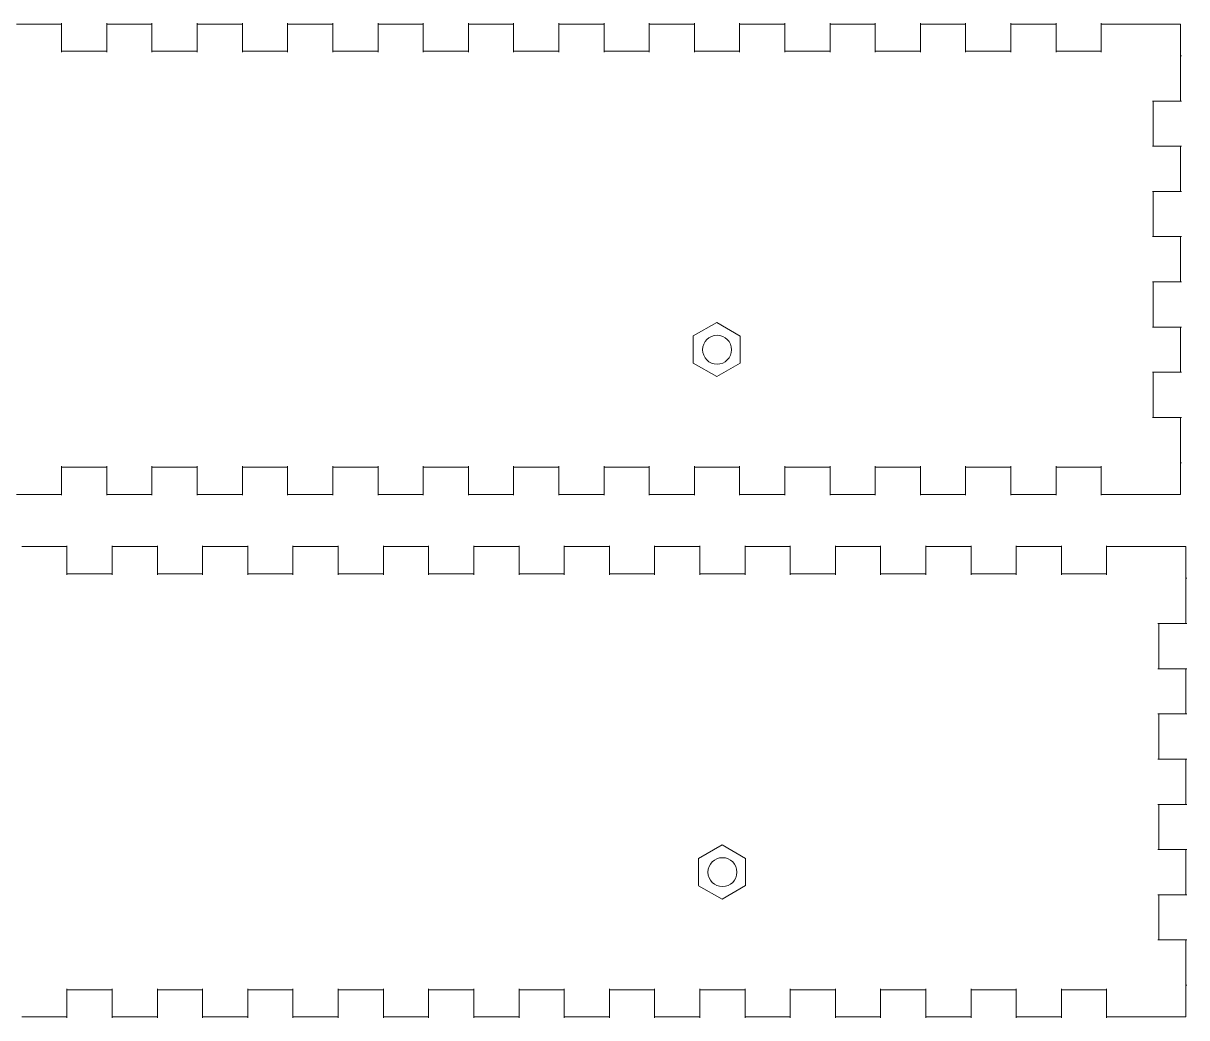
# Model space of a CAD drawing. Header units: centimetres. Extents: x -16.7 to 10.7, y -10.4 to 12.1.
# Drawn here: x -2.76 to 10.11, y -10.38 to 0.62 of the extents above; entities that cross this region are included whole.
import ezdxf

# ---------------------------------------------------------------- set-up
doc = ezdxf.new("R2010")
doc.units = ezdxf.units.CM
doc.header["$MEASUREMENT"] = 0
doc.layers.add('Layer 1', color=7, linetype='Continuous')

msp = doc.modelspace()

# ---------------------------------------------------------------- linework, layer by layer
at = {"layer": 'Layer 1', "color": 250, "lineweight": 20}
for centre in [(4.91486, -2.99367), (4.97452, -8.77238)]:
    msp.add_ellipse(centre, major_axis=(0, 0.16), ratio=1, dxfattribs=at)
for points in [[(-2.83561, 0.60633), (-2.83561, 0.60633), (-2.33561, 0.60633), (-2.33561, 0.60633)], [(-2.33561, 0.29633), (-2.33561, 0.29633), (-2.33561, 0.61633), (-2.33561, 0.61633)], [(-1.83561, 0.29633), (-1.83561, 0.29633), (-1.83561, 0.61633), (-1.83561, 0.61633)], [(-1.83561, 0.60633), (-1.83561, 0.60633), (-1.33561, 0.60633), (-1.33561, 0.60633)], [(-1.33561, 0.29633), (-1.33561, 0.29633), (-1.33561, 0.61633), (-1.33561, 0.61633)], [(-0.83561, 0.29633), (-0.83561, 0.29633), (-0.83561, 0.61633), (-0.83561, 0.61633)], [(-0.83561, 0.60633), (-0.83561, 0.60633), (-0.33561, 0.60633), (-0.33561, 0.60633)], [(-0.33561, 0.29633), (-0.33561, 0.29633), (-0.33561, 0.61633), (-0.33561, 0.61633)], [(0.16439, 0.29633), (0.16439, 0.29633), (0.16439, 0.61633), (0.16439, 0.61633)], [(0.16439, 0.60633), (0.16439, 0.60633), (0.66439, 0.60633), (0.66439, 0.60633)], [(0.66439, 0.29633), (0.66439, 0.29633), (0.66439, 0.61633), (0.66439, 0.61633)], [(1.16439, 0.29633), (1.16439, 0.29633), (1.16439, 0.61633), (1.16439, 0.61633)], [(1.16439, 0.60633), (1.16439, 0.60633), (1.66439, 0.60633), (1.66439, 0.60633)], [(1.66439, 0.29633), (1.66439, 0.29633), (1.66439, 0.61633), (1.66439, 0.61633)], [(2.16439, 0.29633), (2.16439, 0.29633), (2.16439, 0.61633), (2.16439, 0.61633)], [(2.16439, 0.60633), (2.16439, 0.60633), (2.66439, 0.60633), (2.66439, 0.60633)], [(2.66439, 0.29633), (2.66439, 0.29633), (2.66439, 0.61633), (2.66439, 0.61633)], [(3.16439, 0.29633), (3.16439, 0.29633), (3.16439, 0.61633), (3.16439, 0.61633)], [(3.16439, 0.60633), (3.16439, 0.60633), (3.66439, 0.60633), (3.66439, 0.60633)], [(3.66439, 0.29633), (3.66439, 0.29633), (3.66439, 0.61633), (3.66439, 0.61633)], [(4.16439, 0.29633), (4.16439, 0.29633), (4.16439, 0.61633), (4.16439, 0.61633)], [(4.16439, 0.60633), (4.16439, 0.60633), (4.66439, 0.60633), (4.66439, 0.60633)], [(4.66439, 0.29633), (4.66439, 0.29633), (4.66439, 0.61633), (4.66439, 0.61633)], [(5.16439, 0.29633), (5.16439, 0.29633), (5.16439, 0.61633), (5.16439, 0.61633)], [(5.16439, 0.60633), (5.16439, 0.60633), (5.66439, 0.60633), (5.66439, 0.60633)], [(5.66439, 0.29633), (5.66439, 0.29633), (5.66439, 0.61633), (5.66439, 0.61633)], [(6.16439, 0.29633), (6.16439, 0.29633), (6.16439, 0.61633), (6.16439, 0.61633)], [(6.16439, 0.60633), (6.16439, 0.60633), (6.66439, 0.60633), (6.66439, 0.60633)], [(6.66439, 0.29633), (6.66439, 0.29633), (6.66439, 0.61633), (6.66439, 0.61633)], [(7.16439, 0.29633), (7.16439, 0.29633), (7.16439, 0.61633), (7.16439, 0.61633)], [(7.16439, 0.60633), (7.16439, 0.60633), (7.66439, 0.60633), (7.66439, 0.60633)], [(7.66439, 0.29633), (7.66439, 0.29633), (7.66439, 0.61633), (7.66439, 0.61633)], [(8.16439, 0.29633), (8.16439, 0.29633), (8.16439, 0.61633), (8.16439, 0.61633)], [(8.16439, 0.60633), (8.16439, 0.60633), (8.66439, 0.60633), (8.66439, 0.60633)], [(8.66439, 0.29633), (8.66439, 0.29633), (8.66439, 0.61633), (8.66439, 0.61633)], [(9.16439, 0.29633), (9.16439, 0.29633), (9.16439, 0.61633), (9.16439, 0.61633)], [(9.16439, 0.60633), (9.16439, 0.60633), (10.04034, 0.60633), (10.04034, 0.60633)], [(10.04034, -0.24367), (10.04034, -0.24367), (10.04034, 0.60633), (10.04034, 0.60633)], [(-2.33561, 0.30633), (-2.33561, 0.30633), (-1.83561, 0.30633), (-1.83561, 0.30633)], [(-1.33561, 0.30633), (-1.33561, 0.30633), (-0.83561, 0.30633), (-0.83561, 0.30633)], [(-0.33561, 0.30633), (-0.33561, 0.30633), (0.16439, 0.30633), (0.16439, 0.30633)], [(0.66439, 0.30633), (0.66439, 0.30633), (1.16439, 0.30633), (1.16439, 0.30633)], [(1.66439, 0.30633), (1.66439, 0.30633), (2.16439, 0.30633), (2.16439, 0.30633)], [(2.66439, 0.30633), (2.66439, 0.30633), (3.16439, 0.30633), (3.16439, 0.30633)], [(3.66439, 0.30633), (3.66439, 0.30633), (4.16439, 0.30633), (4.16439, 0.30633)], [(4.66439, 0.30633), (4.66439, 0.30633), (5.16439, 0.30633), (5.16439, 0.30633)], [(5.66439, 0.30633), (5.66439, 0.30633), (6.16439, 0.30633), (6.16439, 0.30633)], [(6.66439, 0.30633), (6.66439, 0.30633), (7.16439, 0.30633), (7.16439, 0.30633)], [(7.66439, 0.30633), (7.66439, 0.30633), (8.16439, 0.30633), (8.16439, 0.30633)], [(8.66439, 0.30633), (8.66439, 0.30633), (9.16439, 0.30633), (9.16439, 0.30633)], [(10.04034, 0.25633), (10.04034, 0.25633), (10.05032, 0.25633), (10.05032, 0.25633)], [(9.73032, -0.24367), (9.73032, -0.24367), (10.05032, -0.24367), (10.05032, -0.24367)], [(9.7403, -0.24367), (9.7403, -0.24367), (9.7403, -0.74367), (9.7403, -0.74367)], [(9.73032, -0.74367), (9.73032, -0.74367), (10.05032, -0.74367), (10.05032, -0.74367)], [(10.04034, -1.24367), (10.04034, -1.24367), (10.04034, -0.74367), (10.04034, -0.74367)], [(9.73032, -1.24367), (9.73032, -1.24367), (10.05032, -1.24367), (10.05032, -1.24367)], [(9.7403, -1.24367), (9.7403, -1.24367), (9.7403, -1.74367), (9.7403, -1.74367)], [(9.73032, -1.74367), (9.73032, -1.74367), (10.05032, -1.74367), (10.05032, -1.74367)], [(10.04034, -2.24367), (10.04034, -2.24367), (10.04034, -1.74367), (10.04034, -1.74367)], [(9.73032, -2.24367), (9.73032, -2.24367), (10.05032, -2.24367), (10.05032, -2.24367)], [(9.7403, -2.24367), (9.7403, -2.24367), (9.7403, -2.74367), (9.7403, -2.74367)], [(9.73032, -2.74367), (9.73032, -2.74367), (10.05032, -2.74367), (10.05032, -2.74367)], [(10.04034, -3.24367), (10.04034, -3.24367), (10.04034, -2.74367), (10.04034, -2.74367)], [(9.73032, -3.24367), (9.73032, -3.24367), (10.05032, -3.24367), (10.05032, -3.24367)], [(9.7403, -3.24367), (9.7403, -3.24367), (9.7403, -3.74367), (9.7403, -3.74367)], [(9.73032, -3.74367), (9.73032, -3.74367), (10.05032, -3.74367), (10.05032, -3.74367)], [(10.04034, -4.59367), (10.04034, -4.59367), (10.04034, -3.74367), (10.04034, -3.74367)], [(10.04034, -4.24367), (10.04034, -4.24367), (10.05032, -4.24367), (10.05032, -4.24367)], [(-2.33561, -4.60367), (-2.33561, -4.60367), (-2.33561, -4.28367), (-2.33561, -4.28367)], [(-1.83561, -4.29367), (-1.83561, -4.29367), (-2.33561, -4.29367), (-2.33561, -4.29367)], [(-1.83561, -4.60367), (-1.83561, -4.60367), (-1.83561, -4.28367), (-1.83561, -4.28367)], [(-1.33561, -4.60367), (-1.33561, -4.60367), (-1.33561, -4.28367), (-1.33561, -4.28367)], [(-0.83561, -4.29367), (-0.83561, -4.29367), (-1.33561, -4.29367), (-1.33561, -4.29367)], [(-0.83561, -4.60367), (-0.83561, -4.60367), (-0.83561, -4.28367), (-0.83561, -4.28367)], [(-0.33561, -4.60367), (-0.33561, -4.60367), (-0.33561, -4.28367), (-0.33561, -4.28367)], [(0.16439, -4.29367), (0.16439, -4.29367), (-0.33561, -4.29367), (-0.33561, -4.29367)], [(0.16439, -4.60367), (0.16439, -4.60367), (0.16439, -4.28367), (0.16439, -4.28367)], [(0.66439, -4.60367), (0.66439, -4.60367), (0.66439, -4.28367), (0.66439, -4.28367)], [(1.16439, -4.29367), (1.16439, -4.29367), (0.66439, -4.29367), (0.66439, -4.29367)], [(1.16439, -4.60367), (1.16439, -4.60367), (1.16439, -4.28367), (1.16439, -4.28367)], [(1.66439, -4.60367), (1.66439, -4.60367), (1.66439, -4.28367), (1.66439, -4.28367)], [(2.16439, -4.29367), (2.16439, -4.29367), (1.66439, -4.29367), (1.66439, -4.29367)], [(2.16439, -4.60367), (2.16439, -4.60367), (2.16439, -4.28367), (2.16439, -4.28367)], [(2.66439, -4.60367), (2.66439, -4.60367), (2.66439, -4.28367), (2.66439, -4.28367)], [(3.16439, -4.29367), (3.16439, -4.29367), (2.66439, -4.29367), (2.66439, -4.29367)], [(3.16439, -4.60367), (3.16439, -4.60367), (3.16439, -4.28367), (3.16439, -4.28367)], [(3.66439, -4.60367), (3.66439, -4.60367), (3.66439, -4.28367), (3.66439, -4.28367)], [(4.16439, -4.29367), (4.16439, -4.29367), (3.66439, -4.29367), (3.66439, -4.29367)], [(4.16439, -4.60367), (4.16439, -4.60367), (4.16439, -4.28367), (4.16439, -4.28367)], [(4.66439, -4.60367), (4.66439, -4.60367), (4.66439, -4.28367), (4.66439, -4.28367)], [(5.16439, -4.29367), (5.16439, -4.29367), (4.66439, -4.29367), (4.66439, -4.29367)], [(5.16439, -4.60367), (5.16439, -4.60367), (5.16439, -4.28367), (5.16439, -4.28367)], [(5.66439, -4.60367), (5.66439, -4.60367), (5.66439, -4.28367), (5.66439, -4.28367)], [(6.16439, -4.29367), (6.16439, -4.29367), (5.66439, -4.29367), (5.66439, -4.29367)], [(6.16439, -4.60367), (6.16439, -4.60367), (6.16439, -4.28367), (6.16439, -4.28367)], [(6.66439, -4.60367), (6.66439, -4.60367), (6.66439, -4.28367), (6.66439, -4.28367)], [(7.16439, -4.29367), (7.16439, -4.29367), (6.66439, -4.29367), (6.66439, -4.29367)], [(7.16439, -4.60367), (7.16439, -4.60367), (7.16439, -4.28367), (7.16439, -4.28367)], [(7.66439, -4.60367), (7.66439, -4.60367), (7.66439, -4.28367), (7.66439, -4.28367)], [(8.16439, -4.29367), (8.16439, -4.29367), (7.66439, -4.29367), (7.66439, -4.29367)], [(8.16439, -4.60367), (8.16439, -4.60367), (8.16439, -4.28367), (8.16439, -4.28367)], [(8.66439, -4.60367), (8.66439, -4.60367), (8.66439, -4.28367), (8.66439, -4.28367)], [(9.16439, -4.29367), (9.16439, -4.29367), (8.66439, -4.29367), (8.66439, -4.29367)], [(9.16439, -4.60367), (9.16439, -4.60367), (9.16439, -4.28367), (9.16439, -4.28367)], [(-2.83561, -4.59367), (-2.83561, -4.59367), (-2.33561, -4.59367), (-2.33561, -4.59367)], [(-1.83561, -4.59367), (-1.83561, -4.59367), (-1.33561, -4.59367), (-1.33561, -4.59367)], [(-0.83561, -4.59367), (-0.83561, -4.59367), (-0.33561, -4.59367), (-0.33561, -4.59367)], [(0.16439, -4.59367), (0.16439, -4.59367), (0.66439, -4.59367), (0.66439, -4.59367)], [(1.16439, -4.59367), (1.16439, -4.59367), (1.66439, -4.59367), (1.66439, -4.59367)], [(2.16439, -4.59367), (2.16439, -4.59367), (2.66439, -4.59367), (2.66439, -4.59367)], [(3.16439, -4.59367), (3.16439, -4.59367), (3.66439, -4.59367), (3.66439, -4.59367)], [(4.16439, -4.59367), (4.16439, -4.59367), (4.66439, -4.59367), (4.66439, -4.59367)], [(5.16439, -4.59367), (5.16439, -4.59367), (5.66439, -4.59367), (5.66439, -4.59367)], [(6.16439, -4.59367), (6.16439, -4.59367), (6.66439, -4.59367), (6.66439, -4.59367)], [(7.16439, -4.59367), (7.16439, -4.59367), (7.66439, -4.59367), (7.66439, -4.59367)], [(8.16439, -4.59367), (8.16439, -4.59367), (8.66439, -4.59367), (8.66439, -4.59367)], [(9.16439, -4.59367), (9.16439, -4.59367), (10.04034, -4.59367), (10.04034, -4.59367)], [(-2.77595, -5.17238), (-2.77595, -5.17238), (-2.27595, -5.17238), (-2.27595, -5.17238)], [(-2.27595, -5.48238), (-2.27595, -5.48238), (-2.27595, -5.16238), (-2.27595, -5.16238)], [(-1.77595, -5.48238), (-1.77595, -5.48238), (-1.77595, -5.16238), (-1.77595, -5.16238)], [(-1.77595, -5.17238), (-1.77595, -5.17238), (-1.27595, -5.17238), (-1.27595, -5.17238)], [(-1.27595, -5.48238), (-1.27595, -5.48238), (-1.27595, -5.16238), (-1.27595, -5.16238)], [(-0.77595, -5.48238), (-0.77595, -5.48238), (-0.77595, -5.16238), (-0.77595, -5.16238)], [(-0.77595, -5.17238), (-0.77595, -5.17238), (-0.27595, -5.17238), (-0.27595, -5.17238)], [(-0.27595, -5.48238), (-0.27595, -5.48238), (-0.27595, -5.16238), (-0.27595, -5.16238)], [(0.22405, -5.48238), (0.22405, -5.48238), (0.22405, -5.16238), (0.22405, -5.16238)], [(0.22405, -5.17238), (0.22405, -5.17238), (0.72405, -5.17238), (0.72405, -5.17238)], [(0.72405, -5.48238), (0.72405, -5.48238), (0.72405, -5.16238), (0.72405, -5.16238)], [(1.22405, -5.48238), (1.22405, -5.48238), (1.22405, -5.16238), (1.22405, -5.16238)], [(1.22405, -5.17238), (1.22405, -5.17238), (1.72405, -5.17238), (1.72405, -5.17238)], [(1.72405, -5.48238), (1.72405, -5.48238), (1.72405, -5.16238), (1.72405, -5.16238)], [(2.22405, -5.48238), (2.22405, -5.48238), (2.22405, -5.16238), (2.22405, -5.16238)], [(2.22405, -5.17238), (2.22405, -5.17238), (2.72405, -5.17238), (2.72405, -5.17238)], [(2.72405, -5.48238), (2.72405, -5.48238), (2.72405, -5.16238), (2.72405, -5.16238)], [(3.22405, -5.48238), (3.22405, -5.48238), (3.22405, -5.16238), (3.22405, -5.16238)], [(3.22405, -5.17238), (3.22405, -5.17238), (3.72405, -5.17238), (3.72405, -5.17238)], [(3.72405, -5.48238), (3.72405, -5.48238), (3.72405, -5.16238), (3.72405, -5.16238)], [(4.22405, -5.48238), (4.22405, -5.48238), (4.22405, -5.16238), (4.22405, -5.16238)], [(4.22405, -5.17238), (4.22405, -5.17238), (4.72405, -5.17238), (4.72405, -5.17238)], [(4.72405, -5.48238), (4.72405, -5.48238), (4.72405, -5.16238), (4.72405, -5.16238)], [(5.22405, -5.48238), (5.22405, -5.48238), (5.22405, -5.16238), (5.22405, -5.16238)], [(5.22405, -5.17238), (5.22405, -5.17238), (5.72405, -5.17238), (5.72405, -5.17238)], [(5.72405, -5.48238), (5.72405, -5.48238), (5.72405, -5.16238), (5.72405, -5.16238)], [(6.22405, -5.48238), (6.22405, -5.48238), (6.22405, -5.16238), (6.22405, -5.16238)], [(6.22405, -5.17238), (6.22405, -5.17238), (6.72405, -5.17238), (6.72405, -5.17238)], [(6.72405, -5.48238), (6.72405, -5.48238), (6.72405, -5.16238), (6.72405, -5.16238)], [(7.22405, -5.48238), (7.22405, -5.48238), (7.22405, -5.16238), (7.22405, -5.16238)], [(7.22405, -5.17238), (7.22405, -5.17238), (7.72405, -5.17238), (7.72405, -5.17238)], [(7.72405, -5.48238), (7.72405, -5.48238), (7.72405, -5.16238), (7.72405, -5.16238)], [(8.22405, -5.48238), (8.22405, -5.48238), (8.22405, -5.16238), (8.22405, -5.16238)], [(8.22405, -5.17238), (8.22405, -5.17238), (8.72405, -5.17238), (8.72405, -5.17238)], [(8.72405, -5.48238), (8.72405, -5.48238), (8.72405, -5.16238), (8.72405, -5.16238)], [(9.22405, -5.48238), (9.22405, -5.48238), (9.22405, -5.16238), (9.22405, -5.16238)], [(9.22405, -5.17238), (9.22405, -5.17238), (10.1, -5.17238), (10.1, -5.17238)], [(10.1, -6.02238), (10.1, -6.02238), (10.1, -5.17238), (10.1, -5.17238)], [(-2.27595, -5.47238), (-2.27595, -5.47238), (-1.77595, -5.47238), (-1.77595, -5.47238)], [(-1.27595, -5.47238), (-1.27595, -5.47238), (-0.77595, -5.47238), (-0.77595, -5.47238)], [(-0.27595, -5.47238), (-0.27595, -5.47238), (0.22405, -5.47238), (0.22405, -5.47238)], [(0.72405, -5.47238), (0.72405, -5.47238), (1.22405, -5.47238), (1.22405, -5.47238)], [(1.72405, -5.47238), (1.72405, -5.47238), (2.22405, -5.47238), (2.22405, -5.47238)], [(2.72405, -5.47238), (2.72405, -5.47238), (3.22405, -5.47238), (3.22405, -5.47238)], [(3.72405, -5.47238), (3.72405, -5.47238), (4.22405, -5.47238), (4.22405, -5.47238)], [(4.72405, -5.47238), (4.72405, -5.47238), (5.22405, -5.47238), (5.22405, -5.47238)], [(5.72405, -5.47238), (5.72405, -5.47238), (6.22405, -5.47238), (6.22405, -5.47238)], [(6.72405, -5.47238), (6.72405, -5.47238), (7.22405, -5.47238), (7.22405, -5.47238)], [(7.72405, -5.47238), (7.72405, -5.47238), (8.22405, -5.47238), (8.22405, -5.47238)], [(8.72405, -5.47238), (8.72405, -5.47238), (9.22405, -5.47238), (9.22405, -5.47238)], [(10.1, -5.52238), (10.1, -5.52238), (10.10998, -5.52238), (10.10998, -5.52238)], [(9.78998, -6.02238), (9.78998, -6.02238), (10.10998, -6.02238), (10.10998, -6.02238)], [(9.79996, -6.02238), (9.79996, -6.02238), (9.79996, -6.52238), (9.79996, -6.52238)], [(9.78998, -6.52238), (9.78998, -6.52238), (10.10998, -6.52238), (10.10998, -6.52238)], [(10.1, -7.02238), (10.1, -7.02238), (10.1, -6.52238), (10.1, -6.52238)], [(9.78998, -7.02238), (9.78998, -7.02238), (10.10998, -7.02238), (10.10998, -7.02238)], [(9.79996, -7.02238), (9.79996, -7.02238), (9.79996, -7.52238), (9.79996, -7.52238)], [(9.78998, -7.52238), (9.78998, -7.52238), (10.10998, -7.52238), (10.10998, -7.52238)], [(10.1, -8.02238), (10.1, -8.02238), (10.1, -7.52238), (10.1, -7.52238)], [(9.78998, -8.02238), (9.78998, -8.02238), (10.10998, -8.02238), (10.10998, -8.02238)], [(9.79996, -8.02238), (9.79996, -8.02238), (9.79996, -8.52238), (9.79996, -8.52238)], [(9.78998, -8.52238), (9.78998, -8.52238), (10.10998, -8.52238), (10.10998, -8.52238)], [(10.1, -9.02238), (10.1, -9.02238), (10.1, -8.52238), (10.1, -8.52238)], [(9.78998, -9.02238), (9.78998, -9.02238), (10.10998, -9.02238), (10.10998, -9.02238)], [(9.79996, -9.02238), (9.79996, -9.02238), (9.79996, -9.52238), (9.79996, -9.52238)], [(9.78998, -9.52238), (9.78998, -9.52238), (10.10998, -9.52238), (10.10998, -9.52238)], [(10.1, -10.37238), (10.1, -10.37238), (10.1, -9.52238), (10.1, -9.52238)], [(10.1, -10.02238), (10.1, -10.02238), (10.10998, -10.02238), (10.10998, -10.02238)], [(-2.27595, -10.38238), (-2.27595, -10.38238), (-2.27595, -10.06238), (-2.27595, -10.06238)], [(-1.77595, -10.07238), (-1.77595, -10.07238), (-2.27595, -10.07238), (-2.27595, -10.07238)], [(-1.77595, -10.38238), (-1.77595, -10.38238), (-1.77595, -10.06238), (-1.77595, -10.06238)], [(-1.27595, -10.38238), (-1.27595, -10.38238), (-1.27595, -10.06238), (-1.27595, -10.06238)], [(-0.77595, -10.07238), (-0.77595, -10.07238), (-1.27595, -10.07238), (-1.27595, -10.07238)], [(-0.77595, -10.38238), (-0.77595, -10.38238), (-0.77595, -10.06238), (-0.77595, -10.06238)], [(-0.27595, -10.38238), (-0.27595, -10.38238), (-0.27595, -10.06238), (-0.27595, -10.06238)], [(0.22405, -10.07238), (0.22405, -10.07238), (-0.27595, -10.07238), (-0.27595, -10.07238)], [(0.22405, -10.38238), (0.22405, -10.38238), (0.22405, -10.06238), (0.22405, -10.06238)], [(0.72405, -10.38238), (0.72405, -10.38238), (0.72405, -10.06238), (0.72405, -10.06238)], [(1.22405, -10.07238), (1.22405, -10.07238), (0.72405, -10.07238), (0.72405, -10.07238)], [(1.22405, -10.38238), (1.22405, -10.38238), (1.22405, -10.06238), (1.22405, -10.06238)], [(1.72405, -10.38238), (1.72405, -10.38238), (1.72405, -10.06238), (1.72405, -10.06238)], [(2.22405, -10.07238), (2.22405, -10.07238), (1.72405, -10.07238), (1.72405, -10.07238)], [(2.22405, -10.38238), (2.22405, -10.38238), (2.22405, -10.06238), (2.22405, -10.06238)], [(2.72405, -10.38238), (2.72405, -10.38238), (2.72405, -10.06238), (2.72405, -10.06238)], [(3.22405, -10.07238), (3.22405, -10.07238), (2.72405, -10.07238), (2.72405, -10.07238)], [(3.22405, -10.38238), (3.22405, -10.38238), (3.22405, -10.06238), (3.22405, -10.06238)], [(3.72405, -10.38238), (3.72405, -10.38238), (3.72405, -10.06238), (3.72405, -10.06238)], [(4.22405, -10.07238), (4.22405, -10.07238), (3.72405, -10.07238), (3.72405, -10.07238)], [(4.22405, -10.38238), (4.22405, -10.38238), (4.22405, -10.06238), (4.22405, -10.06238)], [(4.72405, -10.38238), (4.72405, -10.38238), (4.72405, -10.06238), (4.72405, -10.06238)], [(5.22405, -10.07238), (5.22405, -10.07238), (4.72405, -10.07238), (4.72405, -10.07238)], [(5.22405, -10.38238), (5.22405, -10.38238), (5.22405, -10.06238), (5.22405, -10.06238)], [(5.72405, -10.38238), (5.72405, -10.38238), (5.72405, -10.06238), (5.72405, -10.06238)], [(6.22405, -10.07238), (6.22405, -10.07238), (5.72405, -10.07238), (5.72405, -10.07238)], [(6.22405, -10.38238), (6.22405, -10.38238), (6.22405, -10.06238), (6.22405, -10.06238)], [(6.72405, -10.38238), (6.72405, -10.38238), (6.72405, -10.06238), (6.72405, -10.06238)], [(7.22405, -10.07238), (7.22405, -10.07238), (6.72405, -10.07238), (6.72405, -10.07238)], [(7.22405, -10.38238), (7.22405, -10.38238), (7.22405, -10.06238), (7.22405, -10.06238)], [(7.72405, -10.38238), (7.72405, -10.38238), (7.72405, -10.06238), (7.72405, -10.06238)], [(8.22405, -10.07238), (8.22405, -10.07238), (7.72405, -10.07238), (7.72405, -10.07238)], [(8.22405, -10.38238), (8.22405, -10.38238), (8.22405, -10.06238), (8.22405, -10.06238)], [(8.72405, -10.38238), (8.72405, -10.38238), (8.72405, -10.06238), (8.72405, -10.06238)], [(9.22405, -10.07238), (9.22405, -10.07238), (8.72405, -10.07238), (8.72405, -10.07238)], [(9.22405, -10.38238), (9.22405, -10.38238), (9.22405, -10.06238), (9.22405, -10.06238)], [(-2.77595, -10.37238), (-2.77595, -10.37238), (-2.27595, -10.37238), (-2.27595, -10.37238)], [(-1.77595, -10.37238), (-1.77595, -10.37238), (-1.27595, -10.37238), (-1.27595, -10.37238)], [(-0.77595, -10.37238), (-0.77595, -10.37238), (-0.27595, -10.37238), (-0.27595, -10.37238)], [(0.22405, -10.37238), (0.22405, -10.37238), (0.72405, -10.37238), (0.72405, -10.37238)], [(1.22405, -10.37238), (1.22405, -10.37238), (1.72405, -10.37238), (1.72405, -10.37238)], [(2.22405, -10.37238), (2.22405, -10.37238), (2.72405, -10.37238), (2.72405, -10.37238)], [(3.22405, -10.37238), (3.22405, -10.37238), (3.72405, -10.37238), (3.72405, -10.37238)], [(4.22405, -10.37238), (4.22405, -10.37238), (4.72405, -10.37238), (4.72405, -10.37238)], [(5.22405, -10.37238), (5.22405, -10.37238), (5.72405, -10.37238), (5.72405, -10.37238)], [(6.22405, -10.37238), (6.22405, -10.37238), (6.72405, -10.37238), (6.72405, -10.37238)], [(7.22405, -10.37238), (7.22405, -10.37238), (7.72405, -10.37238), (7.72405, -10.37238)], [(8.22405, -10.37238), (8.22405, -10.37238), (8.72405, -10.37238), (8.72405, -10.37238)], [(9.22405, -10.37238), (9.22405, -10.37238), (10.1, -10.37238), (10.1, -10.37238)]]:
    msp.add_open_spline(points, degree=3, dxfattribs=at)
at = {"layer": 'Layer 1', "color": 250, "lineweight": 9}
for points, knots in [([(4.65157, -2.84224), (4.65157, -2.84224), (4.9115, -2.69216), (4.9115, -2.69216), (4.9115, -2.69216), (4.9115, -2.69216), (5.17158, -2.84255), (5.17158, -2.84255)], [0, 0, 0, 0, 0.33333333, 0.33333333, 0.33333333, 0.33333333, 1, 1, 1, 1]), ([(4.64989, -3.14374), (4.64989, -3.14374), (4.91243, -3.29216), (4.91243, -3.29216), (4.91243, -3.29216), (4.91243, -3.29216), (5.17158, -3.14247), (5.17158, -3.14247), (5.17158, -3.14247), (5.17158, -3.14247), (5.17158, -2.84255), (5.17158, -2.84255)], [0, 0, 0, 0, 0.25, 0.25, 0.25, 0.25, 0.5, 0.5, 0.5, 0.5, 1, 1, 1, 1]), ([(4.71123, -8.62095), (4.71123, -8.62095), (4.97116, -8.47087), (4.97116, -8.47087), (4.97116, -8.47087), (4.97116, -8.47087), (5.23124, -8.62126), (5.23124, -8.62126)], [0, 0, 0, 0, 0.33333333, 0.33333333, 0.33333333, 0.33333333, 1, 1, 1, 1]), ([(4.70955, -8.92245), (4.70955, -8.92245), (4.97209, -9.07087), (4.97209, -9.07087), (4.97209, -9.07087), (4.97209, -9.07087), (5.23124, -8.92118), (5.23124, -8.92118), (5.23124, -8.92118), (5.23124, -8.92118), (5.23124, -8.62126), (5.23124, -8.62126)], [0, 0, 0, 0, 0.25, 0.25, 0.25, 0.25, 0.5, 0.5, 0.5, 0.5, 1, 1, 1, 1])]:
    msp.add_open_spline(points, degree=3, knots=knots, dxfattribs=at)
for points in [[(4.65157, -2.84224), (4.65157, -2.84224), (4.65157, -3.14206), (4.65157, -3.14206)], [(4.71123, -8.62095), (4.71123, -8.62095), (4.71123, -8.92077), (4.71123, -8.92077)]]:
    msp.add_open_spline(points, degree=3, dxfattribs=at)

doc.saveas('drawing.dxf')
